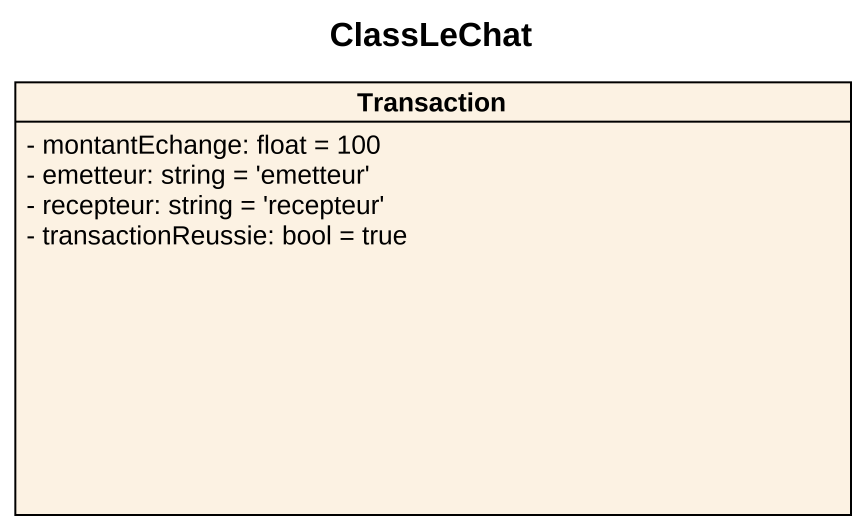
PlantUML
@startuml
title ClassLeChat
hide circle
hide empty members
skinparam classAttributeIconSize 0
class Transaction {
  - montantEchange: float = 100
  - emetteur: string = 'emetteur'
  - recepteur: string = 'recepteur'
  - transactionReussie: bool = true
}
@enduml
